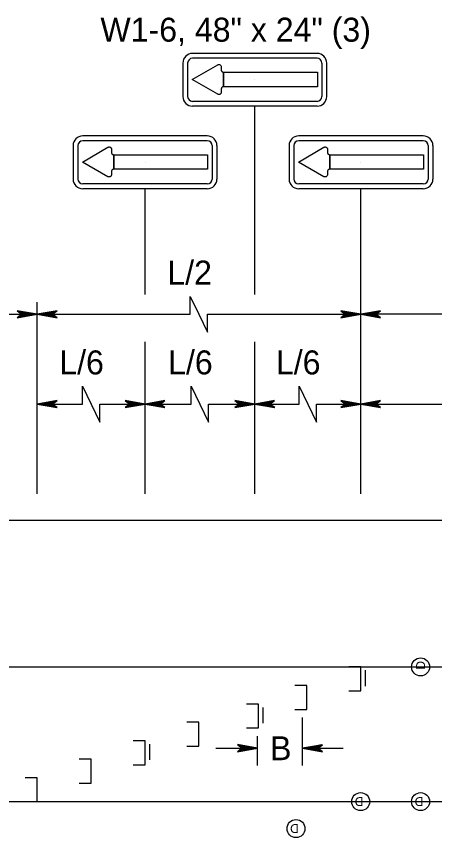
# Model space of a CAD drawing. Extents: x 499945 to 500993, y 499985 to 500645.
# Drawn here: x 500503.3 to 500573, y 500316 to 500453.1 of the extents above; entities that cross this region are included whole.
import ezdxf

# ---------------------------------------------------------------- set-up
doc = ezdxf.new("R2010")
doc.units = 0
for name, color, linetype in [('1', 7, 'Continuous'), ('24', 7, 'Continuous'), ('5', 7, 'Continuous'), ('56', 7, 'Continuous'), ('60', 7, 'Continuous')]:
    doc.layers.add(name, color=color, linetype=linetype)

msp = doc.modelspace()

# ---------------------------------------------------------------- linework, layer by layer
at = {"layer": '1'}
for p, q in [((500543.05, 500406.65), (500543.05, 500438.08)), ((500524.75, 500406.65), (500524.75, 500424.31)), ((500560.72, 500373.37), (500560.72, 500424.31)), ((500506.76, 500373.37), (500506.76, 500405.35)), ((500532.3, 500403.35), (500532.3, 500406.34)), ((500532.3, 500406.34), (500533.74, 500403.35)), ((500493.21, 500403.35), (500506.76, 500403.35)), ((500506.76, 500403.35), (500532.3, 500403.35)), ((500533.74, 500403.35), (500535.18, 500400.35)), ((500535.18, 500403.35), (500560.72, 500403.35)), ((500535.18, 500400.35), (500535.18, 500403.35)), ((500593.98, 500403.35), (500560.72, 500403.35)), ((500524.75, 500373.37), (500524.75, 500398.73)), ((500543.05, 500373.37), (500543.05, 500398.73)), ((500514.31, 500388.36), (500514.31, 500391.36)), ((500514.31, 500391.36), (500515.75, 500388.36)), ((500532.46, 500388.36), (500532.46, 500391.36)), ((500532.46, 500391.36), (500533.9, 500388.36)), ((500550.45, 500388.36), (500550.45, 500391.36)), ((500550.45, 500391.36), (500551.89, 500388.36)), ((500506.76, 500388.36), (500514.31, 500388.36)), ((500515.75, 500388.36), (500517.2, 500385.36)), ((500517.2, 500388.36), (500524.75, 500388.36)), ((500517.2, 500385.36), (500517.2, 500388.36)), ((500524.75, 500388.36), (500532.46, 500388.36)), ((500533.9, 500388.36), (500535.34, 500385.36)), ((500535.34, 500388.36), (500543.05, 500388.36)), ((500535.34, 500385.36), (500535.34, 500388.36)), ((500543.05, 500388.36), (500550.45, 500388.36)), ((500551.89, 500388.36), (500553.33, 500385.36)), ((500553.33, 500388.36), (500560.72, 500388.36)), ((500553.33, 500385.36), (500553.33, 500388.36)), ((500560.72, 500388.36), (500576.75, 500388.36)), ((500486.78, 500368.99), (500907.35, 500368.99)), ((500486.78, 500344.51), (500907.35, 500344.51)), ((500429.82, 500322.03), (500907.35, 500322.03))]:
    msp.add_line(p, q, dxfattribs=at)
at = {"layer": '24'}
for points in [[(500506.76, 500403.35), (500503.44, 500403.93), (500504.23, 500403.35), (500503.45, 500402.77), (500506.76, 500403.35), (500506.54, 500403.34), (500503.53, 500403.89), (500504.29, 500403.34), (500503.59, 500402.81), (500506.42, 500403.33), (500506.31, 500403.35), (500503.73, 500403.8), (500504.31, 500403.34), (500503.72, 500402.89), (500506.26, 500403.35), (500506.15, 500403.33), (500503.9, 500403.74), (500504.33, 500403.35), (500503.89, 500402.94), (500505.83, 500403.33), (500505.64, 500403.33), (500504.06, 500403.65), (500504.37, 500403.36), (500504.04, 500403.03), (500505.61, 500403.35), (500505.43, 500403.36), (500504.24, 500403.56), (500504.47, 500403.33), (500504.23, 500403.1), (500505.27, 500403.35), (500505.1, 500403.36), (500504.39, 500403.5), (500504.5, 500403.34), (500504.31, 500403.16), (500505.01, 500403.35), (500504.55, 500403.46), (500504.62, 500403.33), (500504.41, 500403.2), (500504.9, 500403.33), (500504.59, 500403.41), (500504.72, 500403.31), (500504.57, 500403.25), (500504.72, 500403.34), (500504.64, 500403.36)], [(500506.76, 500403.35), (500503.44, 500403.93), (500504.23, 500403.35), (500503.45, 500402.77), (500506.76, 500403.35), (500506.54, 500403.34), (500503.53, 500403.89), (500504.29, 500403.34), (500503.59, 500402.81), (500506.42, 500403.33), (500506.31, 500403.35), (500503.73, 500403.8), (500504.31, 500403.34), (500503.72, 500402.89), (500506.26, 500403.35), (500506.15, 500403.33), (500503.9, 500403.74), (500504.33, 500403.35), (500503.89, 500402.94), (500505.83, 500403.33), (500505.64, 500403.33), (500504.06, 500403.65), (500504.37, 500403.36), (500504.04, 500403.03), (500505.61, 500403.35), (500505.43, 500403.36), (500504.24, 500403.56), (500504.47, 500403.33), (500504.23, 500403.1), (500505.27, 500403.35), (500505.1, 500403.36), (500504.39, 500403.5), (500504.5, 500403.34), (500504.31, 500403.16), (500505.01, 500403.35), (500504.55, 500403.46), (500504.62, 500403.33), (500504.41, 500403.2), (500504.9, 500403.33), (500504.59, 500403.41), (500504.72, 500403.31), (500504.57, 500403.25), (500504.72, 500403.34), (500504.64, 500403.36)], [(500506.76, 500403.35), (500510.09, 500402.76), (500509.29, 500403.35), (500510.07, 500403.92), (500506.76, 500403.35), (500506.98, 500403.35), (500509.99, 500402.8), (500509.23, 500403.35), (500509.93, 500403.88), (500507.1, 500403.36), (500507.21, 500403.35), (500509.79, 500402.89), (500509.21, 500403.35), (500509.81, 500403.8), (500507.26, 500403.35), (500507.37, 500403.36), (500509.63, 500402.96), (500509.19, 500403.35), (500509.64, 500403.75), (500507.69, 500403.36), (500507.88, 500403.36), (500509.46, 500403.04), (500509.15, 500403.34), (500509.48, 500403.67), (500507.92, 500403.35), (500508.09, 500403.34), (500509.28, 500403.13), (500509.05, 500403.36), (500509.3, 500403.59), (500508.26, 500403.35), (500508.42, 500403.33), (500509.14, 500403.19), (500509.02, 500403.35), (500509.21, 500403.53), (500508.51, 500403.35), (500508.98, 500403.24), (500508.91, 500403.36), (500509.11, 500403.49), (500508.63, 500403.36), (500508.93, 500403.29), (500508.8, 500403.39), (500508.95, 500403.45), (500508.8, 500403.35), (500508.88, 500403.34)], [(500560.72, 500403.35), (500557.4, 500403.93), (500558.19, 500403.35), (500557.41, 500402.77), (500560.72, 500403.35), (500560.5, 500403.34), (500557.49, 500403.89), (500558.25, 500403.34), (500557.55, 500402.81), (500560.38, 500403.33), (500560.27, 500403.35), (500557.69, 500403.8), (500558.27, 500403.34), (500557.68, 500402.89), (500560.22, 500403.35), (500560.11, 500403.33), (500557.86, 500403.74), (500558.29, 500403.35), (500557.85, 500402.94), (500559.79, 500403.33), (500559.6, 500403.33), (500558.02, 500403.65), (500558.33, 500403.36), (500558, 500403.03), (500559.57, 500403.35), (500559.39, 500403.36), (500558.2, 500403.56), (500558.43, 500403.33), (500558.18, 500403.1), (500559.23, 500403.35), (500559.06, 500403.36), (500558.35, 500403.5), (500558.46, 500403.34), (500558.27, 500403.16), (500558.97, 500403.35), (500558.51, 500403.46), (500558.57, 500403.33), (500558.37, 500403.2), (500558.86, 500403.33), (500558.55, 500403.41), (500558.68, 500403.31), (500558.53, 500403.25), (500558.68, 500403.34), (500558.6, 500403.36)], [(500560.72, 500403.35), (500564.04, 500402.76), (500563.25, 500403.35), (500564.03, 500403.92), (500560.72, 500403.35), (500560.94, 500403.35), (500563.95, 500402.8), (500563.19, 500403.35), (500563.89, 500403.88), (500561.06, 500403.36), (500561.17, 500403.35), (500563.75, 500402.89), (500563.17, 500403.35), (500563.77, 500403.8), (500561.22, 500403.35), (500561.33, 500403.36), (500563.59, 500402.96), (500563.15, 500403.35), (500563.6, 500403.75), (500561.65, 500403.36), (500561.84, 500403.36), (500563.42, 500403.04), (500563.11, 500403.34), (500563.44, 500403.67), (500561.87, 500403.35), (500562.05, 500403.34), (500563.24, 500403.13), (500563.01, 500403.36), (500563.26, 500403.59), (500562.22, 500403.35), (500562.38, 500403.33), (500563.1, 500403.19), (500562.98, 500403.35), (500563.17, 500403.53), (500562.47, 500403.35), (500562.93, 500403.24), (500562.87, 500403.36), (500563.07, 500403.49), (500562.59, 500403.36), (500562.89, 500403.29), (500562.76, 500403.39), (500562.91, 500403.45), (500562.76, 500403.35), (500562.84, 500403.34)], [(500506.76, 500388.36), (500510.09, 500387.77), (500509.29, 500388.36), (500510.07, 500388.94), (500506.76, 500388.36), (500506.98, 500388.36), (500509.99, 500387.81), (500509.23, 500388.37), (500509.93, 500388.89), (500507.1, 500388.37), (500507.21, 500388.36), (500509.79, 500387.9), (500509.21, 500388.36), (500509.81, 500388.82), (500507.26, 500388.36), (500507.37, 500388.37), (500509.63, 500387.97), (500509.19, 500388.36), (500509.64, 500388.76), (500507.69, 500388.38), (500507.88, 500388.37), (500509.46, 500388.05), (500509.15, 500388.35), (500509.48, 500388.68), (500507.92, 500388.36), (500508.09, 500388.35), (500509.28, 500388.14), (500509.05, 500388.38), (500509.3, 500388.6), (500508.26, 500388.36), (500508.42, 500388.34), (500509.14, 500388.2), (500509.02, 500388.37), (500509.21, 500388.54), (500508.51, 500388.36), (500508.98, 500388.25), (500508.91, 500388.37), (500509.11, 500388.5), (500508.63, 500388.38), (500508.93, 500388.3), (500508.8, 500388.4), (500508.95, 500388.46), (500508.8, 500388.37), (500508.88, 500388.35)], [(500524.75, 500388.36), (500521.42, 500388.95), (500522.22, 500388.36), (500521.44, 500387.78), (500524.75, 500388.36), (500524.53, 500388.35), (500521.52, 500388.9), (500522.28, 500388.35), (500521.58, 500387.83), (500524.41, 500388.34), (500524.3, 500388.36), (500521.72, 500388.82), (500522.3, 500388.35), (500521.7, 500387.9), (500524.25, 500388.36), (500524.14, 500388.34), (500521.88, 500388.75), (500522.32, 500388.36), (500521.87, 500387.95), (500523.82, 500388.34), (500523.63, 500388.34), (500522.05, 500388.66), (500522.36, 500388.37), (500522.03, 500388.04), (500523.59, 500388.36), (500523.42, 500388.37), (500522.23, 500388.57), (500522.46, 500388.34), (500522.21, 500388.11), (500523.25, 500388.36), (500523.09, 500388.38), (500522.37, 500388.51), (500522.49, 500388.35), (500522.3, 500388.17), (500523, 500388.36), (500522.53, 500388.47), (500522.6, 500388.34), (500522.4, 500388.21), (500522.88, 500388.34), (500522.58, 500388.42), (500522.71, 500388.32), (500522.56, 500388.26), (500522.7, 500388.35), (500522.63, 500388.37)], [(500524.75, 500388.36), (500528.07, 500387.77), (500527.28, 500388.36), (500528.05, 500388.94), (500524.75, 500388.36), (500524.97, 500388.36), (500527.98, 500387.81), (500527.22, 500388.37), (500527.92, 500388.89), (500525.09, 500388.37), (500525.2, 500388.36), (500527.78, 500387.9), (500527.2, 500388.36), (500527.79, 500388.82), (500525.25, 500388.36), (500525.36, 500388.37), (500527.61, 500387.97), (500527.18, 500388.36), (500527.62, 500388.76), (500525.68, 500388.38), (500525.87, 500388.37), (500527.45, 500388.05), (500527.14, 500388.35), (500527.47, 500388.68), (500525.9, 500388.36), (500526.08, 500388.35), (500527.27, 500388.14), (500527.04, 500388.38), (500527.28, 500388.6), (500526.24, 500388.36), (500526.41, 500388.34), (500527.12, 500388.2), (500527, 500388.37), (500527.2, 500388.54), (500526.5, 500388.36), (500526.96, 500388.25), (500526.89, 500388.37), (500527.1, 500388.5), (500526.61, 500388.38), (500526.92, 500388.3), (500526.79, 500388.4), (500526.94, 500388.46), (500526.79, 500388.37), (500526.87, 500388.35)], [(500543.05, 500388.36), (500539.73, 500388.95), (500540.52, 500388.36), (500539.75, 500387.78), (500543.05, 500388.36), (500542.83, 500388.35), (500539.82, 500388.9), (500540.58, 500388.35), (500539.88, 500387.83), (500542.71, 500388.34), (500542.6, 500388.36), (500540.02, 500388.82), (500540.6, 500388.35), (500540.01, 500387.9), (500542.55, 500388.36), (500542.44, 500388.34), (500540.19, 500388.75), (500540.63, 500388.36), (500540.18, 500387.95), (500542.12, 500388.34), (500541.93, 500388.34), (500540.35, 500388.66), (500540.66, 500388.37), (500540.33, 500388.04), (500541.9, 500388.36), (500541.72, 500388.37), (500540.53, 500388.57), (500540.76, 500388.34), (500540.52, 500388.11), (500541.56, 500388.36), (500541.39, 500388.38), (500540.68, 500388.51), (500540.8, 500388.35), (500540.6, 500388.17), (500541.3, 500388.36), (500540.84, 500388.47), (500540.91, 500388.34), (500540.7, 500388.21), (500541.19, 500388.34), (500540.88, 500388.42), (500541.01, 500388.32), (500540.86, 500388.26), (500541.01, 500388.35), (500540.93, 500388.37)], [(500543.05, 500388.36), (500546.38, 500387.77), (500545.58, 500388.36), (500546.36, 500388.94), (500543.05, 500388.36), (500543.27, 500388.36), (500546.28, 500387.81), (500545.52, 500388.37), (500546.23, 500388.89), (500543.39, 500388.37), (500543.5, 500388.36), (500546.08, 500387.9), (500545.5, 500388.36), (500546.1, 500388.82), (500543.55, 500388.36), (500543.66, 500388.37), (500545.92, 500387.97), (500545.48, 500388.36), (500545.93, 500388.76), (500543.99, 500388.38), (500544.17, 500388.37), (500545.75, 500388.05), (500545.44, 500388.35), (500545.77, 500388.68), (500544.21, 500388.36), (500544.38, 500388.35), (500545.57, 500388.14), (500545.34, 500388.38), (500545.59, 500388.6), (500544.55, 500388.36), (500544.71, 500388.34), (500545.43, 500388.2), (500545.31, 500388.37), (500545.5, 500388.54), (500544.8, 500388.36), (500545.27, 500388.25), (500545.2, 500388.37), (500545.4, 500388.5), (500544.92, 500388.38), (500545.22, 500388.3), (500545.1, 500388.4), (500545.24, 500388.46), (500545.1, 500388.37), (500545.17, 500388.35)], [(500560.72, 500388.36), (500557.4, 500388.95), (500558.19, 500388.36), (500557.41, 500387.78), (500560.72, 500388.36), (500560.5, 500388.35), (500557.49, 500388.9), (500558.25, 500388.35), (500557.55, 500387.83), (500560.38, 500388.34), (500560.27, 500388.36), (500557.69, 500388.82), (500558.27, 500388.35), (500557.68, 500387.9), (500560.22, 500388.36), (500560.11, 500388.34), (500557.86, 500388.75), (500558.29, 500388.36), (500557.85, 500387.95), (500559.79, 500388.34), (500559.6, 500388.34), (500558.02, 500388.66), (500558.33, 500388.37), (500558, 500388.04), (500559.57, 500388.36), (500559.39, 500388.37), (500558.2, 500388.57), (500558.43, 500388.34), (500558.18, 500388.11), (500559.23, 500388.36), (500559.06, 500388.38), (500558.35, 500388.51), (500558.46, 500388.35), (500558.27, 500388.17), (500558.97, 500388.36), (500558.51, 500388.47), (500558.57, 500388.34), (500558.37, 500388.21), (500558.86, 500388.34), (500558.55, 500388.42), (500558.68, 500388.32), (500558.53, 500388.26), (500558.68, 500388.35), (500558.6, 500388.37)], [(500560.72, 500388.36), (500564.04, 500387.77), (500563.25, 500388.36), (500564.03, 500388.94), (500560.72, 500388.36), (500560.94, 500388.36), (500563.95, 500387.81), (500563.19, 500388.37), (500563.89, 500388.89), (500561.06, 500388.37), (500561.17, 500388.36), (500563.75, 500387.9), (500563.17, 500388.36), (500563.77, 500388.82), (500561.22, 500388.36), (500561.33, 500388.37), (500563.59, 500387.97), (500563.15, 500388.36), (500563.6, 500388.76), (500561.65, 500388.38), (500561.84, 500388.37), (500563.42, 500388.05), (500563.11, 500388.35), (500563.44, 500388.68), (500561.87, 500388.36), (500562.05, 500388.35), (500563.24, 500388.14), (500563.01, 500388.38), (500563.26, 500388.6), (500562.22, 500388.36), (500562.38, 500388.34), (500563.1, 500388.2), (500562.98, 500388.37), (500563.17, 500388.54), (500562.47, 500388.36), (500562.93, 500388.25), (500562.87, 500388.37), (500563.07, 500388.5), (500562.59, 500388.38), (500562.89, 500388.3), (500562.76, 500388.4), (500562.91, 500388.46), (500562.76, 500388.37), (500562.84, 500388.35)], [(500543.52, 500330.94), (500540.17, 500331.54), (500540.97, 500330.94), (500540.19, 500330.36), (500543.52, 500330.94), (500543.3, 500330.94), (500540.27, 500331.49), (500541.04, 500330.94), (500540.33, 500330.41), (500543.18, 500330.93), (500543.07, 500330.94), (500540.47, 500331.41), (500541.05, 500330.94), (500540.45, 500330.48), (500543.02, 500330.95), (500542.91, 500330.93), (500540.64, 500331.34), (500541.08, 500330.95), (500540.63, 500330.54), (500542.58, 500330.93), (500542.39, 500330.93), (500540.8, 500331.25), (500541.11, 500330.95), (500540.78, 500330.62), (500542.36, 500330.94), (500542.18, 500330.96), (500540.99, 500331.16), (500541.22, 500330.93), (500540.97, 500330.7), (500542.02, 500330.94), (500541.85, 500330.96), (500541.13, 500331.1), (500541.25, 500330.94), (500541.05, 500330.76), (500541.76, 500330.95), (500541.29, 500331.06), (500541.36, 500330.93), (500541.16, 500330.8), (500541.64, 500330.93), (500541.34, 500331), (500541.47, 500330.9), (500541.32, 500330.84), (500541.46, 500330.94), (500541.39, 500330.95)], [(500551.02, 500330.94), (500554.37, 500330.35), (500553.57, 500330.94), (500554.35, 500331.53), (500551.02, 500330.94), (500551.24, 500330.95), (500554.27, 500330.4), (500553.5, 500330.95), (500554.21, 500331.48), (500551.36, 500330.96), (500551.47, 500330.94), (500554.07, 500330.48), (500553.49, 500330.95), (500554.09, 500331.41), (500551.52, 500330.94), (500551.63, 500330.96), (500553.91, 500330.55), (500553.46, 500330.94), (500553.91, 500331.35), (500551.96, 500330.96), (500552.15, 500330.96), (500553.74, 500330.64), (500553.43, 500330.94), (500553.76, 500331.27), (500552.18, 500330.94), (500552.36, 500330.93), (500553.55, 500330.73), (500553.32, 500330.96), (500553.57, 500331.19), (500552.52, 500330.94), (500552.69, 500330.93), (500553.41, 500330.79), (500553.29, 500330.95), (500553.49, 500331.13), (500552.78, 500330.94), (500553.25, 500330.83), (500553.18, 500330.96), (500553.39, 500331.09), (500552.9, 500330.96), (500553.2, 500330.88), (500553.08, 500330.99), (500553.22, 500331.05), (500553.08, 500330.95), (500553.15, 500330.94)]]:
    msp.add_lwpolyline(points, dxfattribs=at)
at = {"layer": '5'}
for p, q in [((500551.02, 500328.07), (500551.02, 500336.05)), ((500543.52, 500328.07), (500543.52, 500332.94)), ((500536.58, 500330.94), (500543.52, 500330.94)), ((500551.02, 500330.94), (500557.78, 500330.94))]:
    msp.add_line(p, q, dxfattribs=at)
at = {"layer": '56'}
for p, q in [((500553.45, 500446.87), (500532.66, 500446.87)), ((500531.06, 500445.27), (500531.06, 500439.68)), ((500531.86, 500445.27), (500531.86, 500439.68)), ((500553.45, 500446.07), (500532.66, 500446.07)), ((500554.25, 500445.27), (500554.25, 500439.68)), ((500555.04, 500445.27), (500555.04, 500439.68)), ((500553.45, 500438.88), (500532.66, 500438.88)), ((500553.45, 500438.08), (500532.66, 500438.08)), ((500535.14, 500433.1), (500514.36, 500433.1)), ((500571.16, 500433.1), (500550.38, 500433.1)), ((500512.76, 500431.5), (500512.76, 500425.91)), ((500513.56, 500431.5), (500513.56, 500425.91)), ((500535.14, 500432.3), (500514.36, 500432.3)), ((500535.94, 500431.5), (500535.94, 500425.91)), ((500536.74, 500431.5), (500536.74, 500425.91)), ((500548.78, 500431.5), (500548.78, 500425.91)), ((500549.58, 500431.5), (500549.58, 500425.91)), ((500571.16, 500432.3), (500550.38, 500432.3)), ((500571.96, 500431.5), (500571.96, 500425.91)), ((500572.76, 500431.5), (500572.76, 500425.91)), ((500535.14, 500425.11), (500514.36, 500425.11)), ((500571.16, 500425.11), (500550.38, 500425.11)), ((500535.14, 500424.31), (500514.36, 500424.31)), ((500571.16, 500424.31), (500550.38, 500424.31)), ((500561.52, 500341.3), (500561.52, 500343.95)), ((500544.45, 500335.11), (500544.45, 500337.76)), ((500525.55, 500328.98), (500525.55, 500331.63))]:
    msp.add_line(p, q, dxfattribs=at)
for points in [[(500558.72, 500340.51), (500560.72, 500340.51), (500560.72, 500342.51), (500560.72, 500344.51), (500558.72, 500344.51)], [(500549.73, 500337.43), (500551.73, 500337.43), (500551.73, 500339.43), (500551.73, 500341.43), (500549.73, 500341.43)], [(500541.65, 500334.32), (500543.65, 500334.32), (500543.65, 500336.32), (500543.65, 500338.32), (500541.65, 500338.32)], [(500531.74, 500331.27), (500533.74, 500331.27), (500533.74, 500333.27), (500533.74, 500335.27), (500531.74, 500335.27)], [(500522.75, 500328.19), (500524.75, 500328.19), (500524.75, 500330.19), (500524.75, 500332.19), (500522.75, 500332.19)], [(500513.76, 500325.11), (500515.75, 500325.11), (500515.75, 500327.11), (500515.75, 500329.1), (500513.76, 500329.1)], [(500504.76, 500322.03), (500506.76, 500322.03), (500506.76, 500324.03), (500506.76, 500326.02), (500504.76, 500326.02)]]:
    msp.add_lwpolyline(points, dxfattribs=at)
for centre in [(500570.71, 500344.51), (500560.72, 500322.03), (500570.71, 500322.03), (500549.93, 500317.53)]:
    msp.add_circle(centre, 1.5, dxfattribs=at)
for centre, radius, start, end in [((500532.66, 500445.27), 1.6, 90, 180), ((500553.45, 500445.27), 1.6, 0, 90), ((500532.66, 500445.27), 0.799, 90, 180), ((500553.45, 500445.27), 0.799, 0, 90), ((500532.66, 500439.68), 1.6, 180, 270), ((500532.66, 500439.68), 0.799, 180, 270), ((500553.45, 500439.68), 1.6, 270, 0), ((500553.45, 500439.68), 0.799, 270, 0), ((500514.36, 500431.5), 1.6, 90, 180), ((500535.14, 500431.5), 1.6, 0, 90), ((500550.38, 500431.5), 1.6, 90, 180), ((500571.16, 500431.5), 1.6, 0, 90), ((500514.36, 500431.5), 0.799, 90, 180), ((500535.14, 500431.5), 0.799, 0, 90), ((500550.38, 500431.5), 0.799, 90, 180), ((500571.16, 500431.5), 0.799, 0, 90), ((500514.36, 500425.91), 1.6, 180, 270), ((500514.36, 500425.91), 0.799, 180, 270), ((500535.14, 500425.91), 1.6, 270, 0), ((500535.14, 500425.91), 0.799, 270, 0), ((500550.38, 500425.91), 1.6, 180, 270), ((500550.38, 500425.91), 0.799, 180, 270), ((500571.16, 500425.91), 1.6, 270, 0), ((500571.16, 500425.91), 0.799, 270, 0)]:
    msp.add_arc(centre, radius, start, end, dxfattribs=at)
at = {"layer": '60'}
for p, q in [((500543.05, 500442.53), (500543.05, 500442.53)), ((500524.75, 500428.76), (500524.75, 500428.76)), ((500560.77, 500428.76), (500560.77, 500428.76))]:
    msp.add_line(p, q, dxfattribs=at)
for points in [[(500532.62, 500442.53), (500536.87, 500444.98), (500536.91, 500445), (500536.97, 500445.02), (500537.03, 500445.03), (500537.1, 500445.03), (500537.18, 500445.02), (500537.28, 500444.97), (500537.33, 500444.94), (500537.36, 500444.91), (500537.41, 500444.84), (500537.44, 500444.77), (500537.46, 500444.72), (500537.47, 500444.63), (500537.47, 500444.13), (500537.47, 500444.04), (500537.49, 500443.99), (500537.51, 500443.95), (500537.54, 500443.89), (500537.58, 500443.85), (500537.63, 500443.81), (500537.66, 500443.79), (500537.72, 500443.76), (500537.78, 500443.74), (500537.86, 500443.73), (500537.86, 500441.33), (500537.76, 500441.31), (500537.68, 500441.29), (500537.64, 500441.26), (500537.59, 500441.22), (500537.54, 500441.17), (500537.51, 500441.11), (500537.49, 500441.07), (500537.47, 500440.93), (500537.47, 500440.42), (500537.45, 500440.32), (500537.43, 500440.26), (500537.39, 500440.18), (500537.35, 500440.14), (500537.28, 500440.08), (500537.22, 500440.05), (500537.14, 500440.03), (500537.06, 500440.02), (500536.94, 500440.04), (500536.91, 500440.06), (500536.87, 500440.08)], [(500537.86, 500443.73), (500553.49, 500443.73), (500553.49, 500441.33), (500537.86, 500441.33)], [(500514.31, 500428.76), (500518.56, 500431.21), (500518.6, 500431.24), (500518.66, 500431.26), (500518.73, 500431.27), (500518.79, 500431.27), (500518.88, 500431.25), (500518.97, 500431.21), (500519.02, 500431.17), (500519.05, 500431.14), (500519.1, 500431.07), (500519.14, 500431), (500519.15, 500430.95), (500519.16, 500430.87), (500519.16, 500430.36), (500519.17, 500430.28), (500519.18, 500430.22), (500519.2, 500430.18), (500519.23, 500430.13), (500519.27, 500430.08), (500519.32, 500430.04), (500519.35, 500430.02), (500519.41, 500429.99), (500519.48, 500429.97), (500519.56, 500429.96), (500519.56, 500427.56), (500519.45, 500427.55), (500519.38, 500427.52), (500519.33, 500427.49), (500519.28, 500427.45), (500519.24, 500427.4), (500519.2, 500427.35), (500519.18, 500427.3), (500519.16, 500427.16), (500519.16, 500426.66), (500519.15, 500426.56), (500519.12, 500426.49), (500519.08, 500426.42), (500519.04, 500426.38), (500518.97, 500426.32), (500518.91, 500426.29), (500518.83, 500426.26), (500518.75, 500426.26), (500518.63, 500426.28), (500518.6, 500426.29), (500518.56, 500426.31)], [(500519.56, 500429.96), (500535.19, 500429.96), (500535.19, 500427.56), (500519.56, 500427.56)], [(500550.34, 500428.76), (500554.58, 500431.21), (500554.63, 500431.24), (500554.69, 500431.26), (500554.75, 500431.27), (500554.82, 500431.27), (500554.9, 500431.25), (500554.99, 500431.21), (500555.04, 500431.17), (500555.08, 500431.14), (500555.13, 500431.07), (500555.16, 500431), (500555.17, 500430.95), (500555.18, 500430.87), (500555.18, 500430.36), (500555.19, 500430.28), (500555.21, 500430.22), (500555.23, 500430.18), (500555.26, 500430.13), (500555.3, 500430.08), (500555.34, 500430.04), (500555.38, 500430.02), (500555.44, 500429.99), (500555.5, 500429.97), (500555.58, 500429.96), (500555.58, 500427.56), (500555.47, 500427.55), (500555.4, 500427.52), (500555.35, 500427.49), (500555.31, 500427.45), (500555.26, 500427.4), (500555.23, 500427.35), (500555.21, 500427.3), (500555.18, 500427.16), (500555.18, 500426.66), (500555.17, 500426.56), (500555.15, 500426.49), (500555.1, 500426.42), (500555.07, 500426.38), (500554.99, 500426.32), (500554.94, 500426.29), (500554.86, 500426.26), (500554.77, 500426.26), (500554.66, 500426.28), (500554.62, 500426.29), (500554.58, 500426.31)], [(500555.58, 500429.96), (500571.21, 500429.96), (500571.21, 500427.56), (500555.58, 500427.56)]]:
    msp.add_lwpolyline(points, close=True, dxfattribs=at)
for centre in [(500570.71, 500344.51), (500560.72, 500322.03), (500570.71, 500322.03), (500549.93, 500317.53)]:
    msp.add_circle(centre, 1.5, dxfattribs=at)

# ---------------------------------------------------------------- texts
at = {"layer": '1'}
for s, p in [('L/2', (500528.47, 500408.31)), ('L/6', (500510.45, 500393.32)), ('L/6', (500528.6, 500393.32)), ('L/6', (500546.58, 500393.32))]:
    msp.add_text(s, height=4, dxfattribs=at).set_placement(p)
at = {"layer": '5'}
for s, p in [('W1-6, 48" x 24" (3)', (500517.31, 500448.84)), ('B', (500545.61, 500328.94))]:
    msp.add_text(s, height=4, dxfattribs=at).set_placement(p)
at = {"layer": '56'}
for rotation, p in [(90, (500571.46, 500344.05)), (180, (500561.18, 500322.78)), (180, (500571.17, 500322.78)), (180, (500550.39, 500318.28))]:
    msp.add_text('D', height=1.5, rotation=rotation, dxfattribs=at).set_placement(p)

doc.saveas('drawing.dxf')
